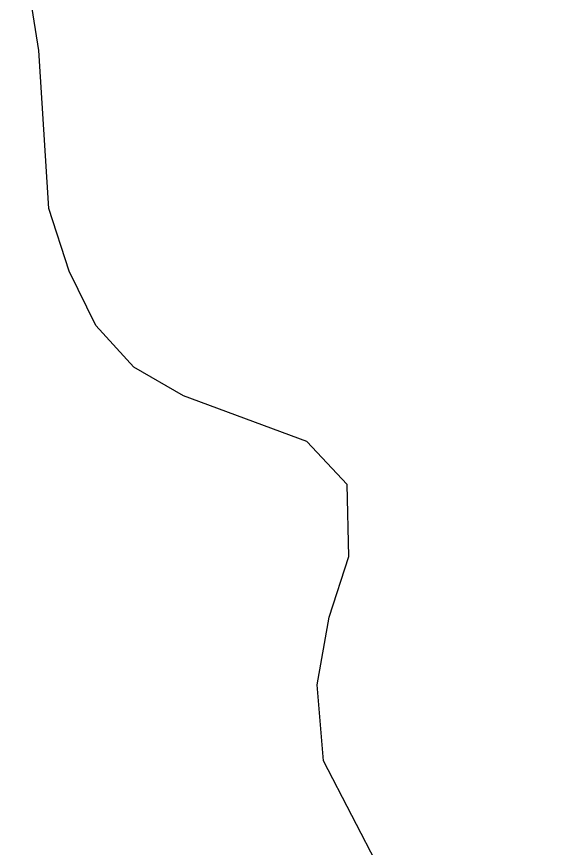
# Model space of a CAD drawing. Extents: x 471563 to 508050, y 6028961 to 6050146.
# Drawn here: x 482422.7 to 482557.7, y 6043642.1 to 6043851.3 of the extents above; entities that cross this region are included whole.
import ezdxf

# ---------------------------------------------------------------- set-up
doc = ezdxf.new("R2010")
doc.units = 0
doc.header["$LTSCALE"] = 5
doc.layers.add('T-WATER', color=160, linetype='Continuous')
doc.styles.add('foc-LtypeFont', font='ARIALN.TTF', dxfattribs={"height": 7.35})
doc.linetypes.add('foc-TOPO-flowdirection-NOLINE', pattern='A,0,[">",foc-LtypeFont,S=0.3,R=0,X=0,Y=-0.945],-20,[">",foc-LtypeFont,S=0.3,R=0,X=0,Y=-0.945],0', length=20)

msp = doc.modelspace()

# ---------------------------------------------------------------- linework, layer by layer
at = {"layer": 'T-WATER', "linetype": 'foc-TOPO-flowdirection-NOLINE', "flags": 128}
msp.add_lwpolyline([(482557.738, 6043545.257), (482557.738, 6043545.257), (482535.543, 6043595.386), (482499.903, 6043664.104), (482498.28, 6043683.257), (482501.274, 6043700.294), (482506.243, 6043715.526), (482505.818, 6043733.654), (482495.702, 6043744.429), (482464.636, 6043755.932), (482452.169, 6043763.172), (482442.595, 6043773.646), (482435.851, 6043787.292), (482430.735, 6043803.094), (482428.274, 6043842.838), (482419.788, 6043896.106), (482418.705, 6043915.317), (482410.82, 6043928.847), (482397.815, 6043937.051), (482368.311, 6043948.906), (482362.17, 6043963.03), (482365.286, 6043981.388), (482364.564, 6044000.899), (482356.013, 6044012.27), (482340.213, 6044009.017), (482316.685, 6043991.743), (482305.546, 6044001.442), (482291.766, 6044030.776), (482278.996, 6044037.538), (482266.663, 6044028.992), (482251.338, 6044024.359), (482234.174, 6044026.752), (482220.685, 6044033.936), (482195.398, 6044050.642), (482162.465, 6044080.455), (482153.191, 6044091.109), (482145.788, 6044104.636), (482128.145, 6044128.101), (482114.781, 6044156.293), (482110.329, 6044172.994), (482109.125, 6044211.834), (482105.392, 6044248.221), (482102.082, 6044266.057), (482091.672, 6044298.022), (482084.93, 6044312.269), (482075.842, 6044324.841), (482074.372, 6044326.324)], dxfattribs=at)
at = {"layer": 'T-WATER', "flags": 128}
msp.add_lwpolyline([(482557.738, 6043545.257), (482557.738, 6043545.257), (482535.543, 6043595.386), (482499.903, 6043664.104), (482498.28, 6043683.257), (482501.274, 6043700.294), (482506.243, 6043715.526), (482505.818, 6043733.654), (482495.702, 6043744.429), (482464.636, 6043755.932), (482452.169, 6043763.172), (482442.595, 6043773.646), (482435.851, 6043787.292), (482430.735, 6043803.094), (482428.274, 6043842.838), (482419.788, 6043896.106)], dxfattribs=at)

doc.saveas('drawing.dxf')
